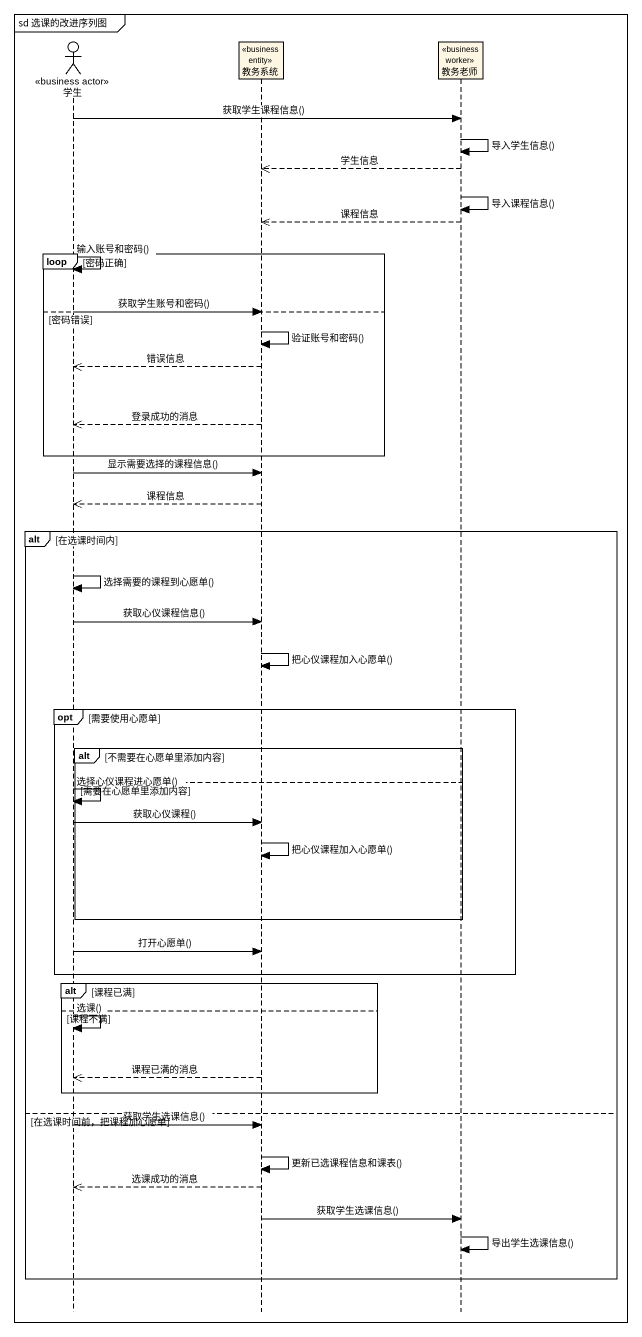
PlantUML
@startuml
mainframe sd 选课的改进序列图
hide footbox
actor 学生 <<business actor>>
participant 教务系统 <<business entity>>
participant 教务老师 <<business worker>>

学生 -> 教务老师 : 获取学生课程信息()
教务老师 -> 教务老师 : 导入学生信息()
教务老师 -->> 教务系统 : 学生信息
教务老师 -> 教务老师 : 导入课程信息()
教务老师 -->> 教务系统 : 课程信息
loop 密码正确
  学生 -> 学生 : 输入账号和密码()
else 密码错误
  学生 -> 教务系统 : 获取学生账号和密码()
  教务系统 -> 教务系统 : 验证账号和密码()
  教务系统 -->> 学生 : 错误信息
  教务系统 -->> 学生 : 登录成功的消息
end
学生 -> 教务系统 : 显示需要选择的课程信息()
教务系统 -->> 学生 : 课程信息
alt 在选课时间内
  学生 -> 学生 : 选择需要的课程到心愿单()
  学生 -> 教务系统 : 获取心仪课程信息()
  教务系统 -> 教务系统 : 把心仪课程加入心愿单()
  opt 需要使用心愿单
    alt 不需要在心愿单里添加内容
    else 需要在心愿单里添加内容
      学生 -> 学生 : 选择心仪课程进心愿单()
      学生 -> 教务系统 : 获取心仪课程()
      教务系统 -> 教务系统 : 把心仪课程加入心愿单()
    end
    学生 -> 教务系统 : 打开心愿单()
  end
  alt 课程已满
  else 课程不满
    学生 -> 学生 : 选课()
    教务系统 -->> 学生 : 课程已满的消息
  end
else 在选课时间前，把课程加心愿单
  学生 -> 教务系统 : 获取学生选课信息()
  教务系统 -> 教务系统 : 更新已选课程信息和课表()
  教务系统 -->> 学生 : 选课成功的消息
  教务系统 -> 教务老师 : 获取学生选课信息()
  教务老师 -> 教务老师 : 导出学生选课信息()
end
@enduml
